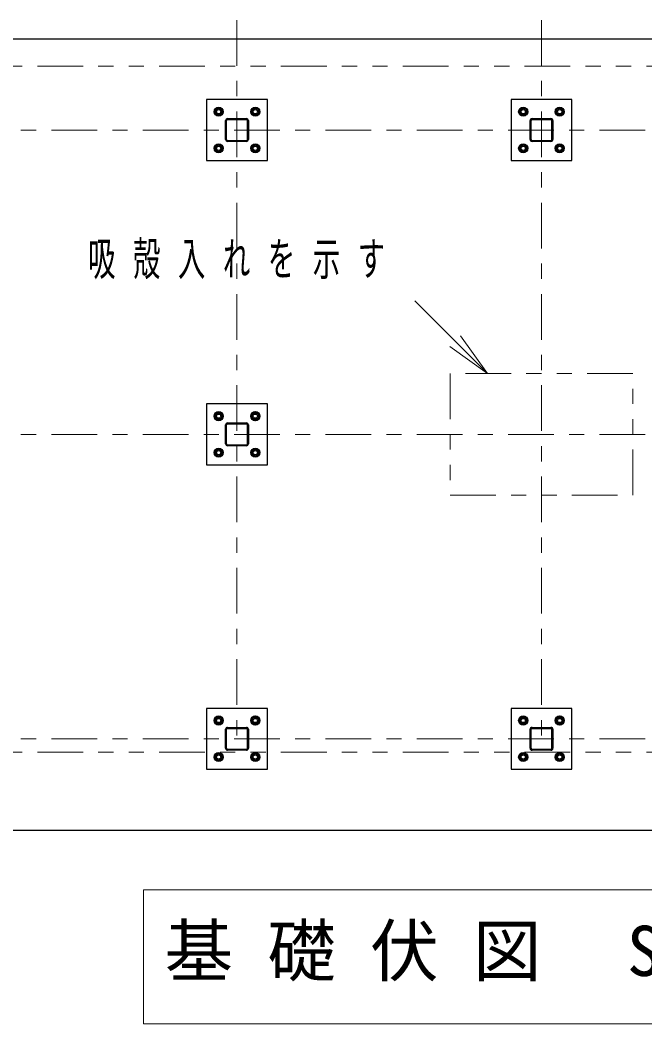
# Model space of a CAD drawing. Units: millimetres on the paper, scale 1:50. Extents: x -365 to 0, y 0 to 257.
# Drawn here: x -140.8 to -99.7, y 154.7 to 220.7 of the extents above; entities that cross this region are included whole.
import ezdxf

# ---------------------------------------------------------------- set-up
doc = ezdxf.new("R2010")
doc.units = ezdxf.units.MM
doc.linetypes.add('USER2', pattern=[6, 3, -1, 1, -1])
doc.linetypes.add('USER3', pattern=[8, 3, -1, 1, -1, 1, -1])
doc.layers.add('LY_1', color=7, linetype='Continuous', lineweight=25)
doc.styles.add('ＭＳ ゴシック', font='')
doc.styles.get('ＭＳ ゴシック').set_extended_font_data('MS Gothic')

# ---------------------------------------------------------------- blocks, each defined once
blk = doc.blocks.new('open_arrow')
at = {"color": 0, "linetype": 'Continuous', "lineweight": -2}
blk.add_lwpolyline([(7.5, 1.25), (0, 0), (7.5, -1.25)], dxfattribs=at)

msp = doc.modelspace()

# ---------------------------------------------------------------- linework, layer by layer
at = {"layer": 'LY_1', "color": 2, "linetype": 'USER2', "lineweight": 13}
for p, q in [((-126.505, 220.695), (-126.505, 173.471)), ((-106.505, 220.695), (-106.505, 173.471)), ((-150.692, 213.471), (-62.318, 213.471)), ((-150.692, 193.471), (-62.318, 193.471)), ((-150.692, 173.471), (-62.318, 173.471))]:
    msp.add_line(p, q, dxfattribs=at)
at = {"layer": 'LY_1', "color": 131}
for p, q in [((-152.505, 219.471), (-60.505, 219.471)), ((-127.844, 214.911), (-127.982, 214.671)), ((-127.982, 214.671), (-127.844, 214.431)), ((-127.566, 214.911), (-127.844, 214.911)), ((-127.844, 214.431), (-127.566, 214.431)), ((-127.428, 214.671), (-127.566, 214.911)), ((-127.566, 214.431), (-127.428, 214.671)), ((-125.305, 214.948), (-125.545, 214.809)), ((-125.545, 214.809), (-125.545, 214.532)), ((-125.545, 214.532), (-125.305, 214.394)), ((-125.065, 214.809), (-125.305, 214.948)), ((-125.305, 214.394), (-125.065, 214.532)), ((-125.065, 214.532), (-125.065, 214.809)), ((-107.844, 214.911), (-107.982, 214.671)), ((-107.982, 214.671), (-107.844, 214.431)), ((-107.566, 214.911), (-107.844, 214.911)), ((-107.844, 214.431), (-107.566, 214.431)), ((-107.428, 214.671), (-107.566, 214.911)), ((-107.566, 214.431), (-107.428, 214.671)), ((-105.305, 214.948), (-105.545, 214.809)), ((-105.545, 214.809), (-105.545, 214.532)), ((-105.545, 214.532), (-105.305, 214.394)), ((-105.065, 214.809), (-105.305, 214.948)), ((-105.305, 214.394), (-105.065, 214.532)), ((-105.065, 214.532), (-105.065, 214.809)), ((-127.705, 212.548), (-127.945, 212.409)), ((-127.945, 212.409), (-127.945, 212.132)), ((-127.465, 212.409), (-127.705, 212.548)), ((-127.465, 212.132), (-127.465, 212.409)), ((-125.444, 212.511), (-125.582, 212.271)), ((-125.166, 212.511), (-125.444, 212.511)), ((-125.028, 212.271), (-125.166, 212.511)), ((-107.705, 212.548), (-107.945, 212.409)), ((-107.945, 212.409), (-107.945, 212.132)), ((-107.465, 212.409), (-107.705, 212.548)), ((-107.465, 212.132), (-107.465, 212.409)), ((-105.444, 212.511), (-105.582, 212.271)), ((-105.166, 212.511), (-105.444, 212.511)), ((-105.028, 212.271), (-105.166, 212.511)), ((-127.945, 212.132), (-127.705, 211.994)), ((-127.705, 211.994), (-127.465, 212.132)), ((-125.582, 212.271), (-125.444, 212.031)), ((-125.444, 212.031), (-125.166, 212.031)), ((-125.166, 212.031), (-125.028, 212.271)), ((-107.945, 212.132), (-107.705, 211.994)), ((-107.705, 211.994), (-107.465, 212.132)), ((-105.582, 212.271), (-105.444, 212.031)), ((-105.444, 212.031), (-105.166, 212.031)), ((-105.166, 212.031), (-105.028, 212.271)), ((-127.844, 194.911), (-127.982, 194.671)), ((-127.982, 194.671), (-127.844, 194.431)), ((-127.566, 194.911), (-127.844, 194.911)), ((-127.428, 194.671), (-127.566, 194.911)), ((-127.566, 194.431), (-127.428, 194.671)), ((-125.305, 194.948), (-125.545, 194.809)), ((-125.545, 194.809), (-125.545, 194.532)), ((-125.065, 194.809), (-125.305, 194.948)), ((-125.065, 194.532), (-125.065, 194.809)), ((-127.844, 194.431), (-127.566, 194.431)), ((-125.545, 194.532), (-125.305, 194.394)), ((-125.305, 194.394), (-125.065, 194.532)), ((-127.705, 192.548), (-127.945, 192.409)), ((-127.945, 192.409), (-127.945, 192.132)), ((-127.945, 192.132), (-127.705, 191.994)), ((-127.465, 192.409), (-127.705, 192.548)), ((-127.705, 191.994), (-127.465, 192.132)), ((-127.465, 192.132), (-127.465, 192.409)), ((-125.444, 192.511), (-125.582, 192.271)), ((-125.582, 192.271), (-125.444, 192.031)), ((-125.166, 192.511), (-125.444, 192.511)), ((-125.444, 192.031), (-125.166, 192.031)), ((-125.028, 192.271), (-125.166, 192.511)), ((-125.166, 192.031), (-125.028, 192.271)), ((-127.844, 174.911), (-127.982, 174.671)), ((-127.566, 174.911), (-127.844, 174.911)), ((-127.428, 174.671), (-127.566, 174.911)), ((-125.305, 174.948), (-125.545, 174.809)), ((-125.545, 174.809), (-125.545, 174.532)), ((-125.065, 174.809), (-125.305, 174.948)), ((-125.065, 174.532), (-125.065, 174.809)), ((-107.844, 174.911), (-107.982, 174.671)), ((-107.566, 174.911), (-107.844, 174.911)), ((-107.428, 174.671), (-107.566, 174.911)), ((-105.305, 174.948), (-105.545, 174.809)), ((-105.545, 174.809), (-105.545, 174.532)), ((-105.065, 174.809), (-105.305, 174.948)), ((-105.065, 174.532), (-105.065, 174.809)), ((-127.982, 174.671), (-127.844, 174.431)), ((-127.844, 174.431), (-127.566, 174.431)), ((-127.566, 174.431), (-127.428, 174.671)), ((-125.545, 174.532), (-125.305, 174.394)), ((-125.305, 174.394), (-125.065, 174.532)), ((-107.982, 174.671), (-107.844, 174.431)), ((-107.844, 174.431), (-107.566, 174.431)), ((-107.566, 174.431), (-107.428, 174.671)), ((-105.545, 174.532), (-105.305, 174.394)), ((-105.305, 174.394), (-105.065, 174.532)), ((-127.705, 172.548), (-127.945, 172.409)), ((-127.945, 172.409), (-127.945, 172.132)), ((-127.465, 172.409), (-127.705, 172.548)), ((-127.465, 172.132), (-127.465, 172.409)), ((-125.444, 172.511), (-125.582, 172.271)), ((-125.582, 172.271), (-125.444, 172.031)), ((-125.166, 172.511), (-125.444, 172.511)), ((-125.028, 172.271), (-125.166, 172.511)), ((-125.166, 172.031), (-125.028, 172.271)), ((-107.705, 172.548), (-107.945, 172.409)), ((-107.945, 172.409), (-107.945, 172.132)), ((-107.465, 172.409), (-107.705, 172.548)), ((-107.465, 172.132), (-107.465, 172.409)), ((-105.444, 172.511), (-105.582, 172.271)), ((-105.582, 172.271), (-105.444, 172.031)), ((-105.166, 172.511), (-105.444, 172.511)), ((-105.028, 172.271), (-105.166, 172.511)), ((-105.166, 172.031), (-105.028, 172.271)), ((-127.945, 172.132), (-127.705, 171.994)), ((-127.705, 171.994), (-127.465, 172.132)), ((-125.444, 172.031), (-125.166, 172.031)), ((-107.945, 172.132), (-107.705, 171.994)), ((-107.705, 171.994), (-107.465, 172.132)), ((-105.444, 172.031), (-105.166, 172.031)), ((-152.505, 167.471), (-60.505, 167.471))]:
    msp.add_line(p, q, dxfattribs=at)
at = {"layer": 'LY_1', "color": 4, "linetype": 'USER3', "lineweight": 13}
for p, q in [((-147.615, 217.671), (-65.395, 217.671)), ((-147.615, 172.596), (-65.395, 172.596))]:
    msp.add_line(p, q, dxfattribs=at)
at = {"layer": 'LY_1', "color": 4}
for p, q in [((-124.505, 215.471), (-128.505, 215.471)), ((-128.505, 215.471), (-128.505, 211.471)), ((-124.505, 211.471), (-124.505, 215.471)), ((-104.505, 215.471), (-108.505, 215.471)), ((-108.505, 215.471), (-108.505, 211.471)), ((-104.505, 211.471), (-104.505, 215.471)), ((-128.505, 211.471), (-124.505, 211.471)), ((-108.505, 211.471), (-104.505, 211.471)), ((-124.505, 195.471), (-128.505, 195.471)), ((-128.505, 195.471), (-128.505, 191.471)), ((-124.505, 191.471), (-124.505, 195.471)), ((-128.505, 191.471), (-124.505, 191.471)), ((-124.505, 175.471), (-128.505, 175.471)), ((-128.505, 175.471), (-128.505, 171.471)), ((-124.505, 171.471), (-124.505, 175.471)), ((-104.505, 175.471), (-108.505, 175.471)), ((-108.505, 175.471), (-108.505, 171.471)), ((-104.505, 171.471), (-104.505, 175.471)), ((-128.505, 171.471), (-124.505, 171.471)), ((-108.505, 171.471), (-104.505, 171.471))]:
    msp.add_line(p, q, dxfattribs=at)
at = {"layer": 'LY_1', "color": 3}
for p, q in [((-127.255, 212.849), (-127.255, 214.093)), ((-127.191, 212.849), (-127.191, 214.093)), ((-127.127, 214.221), (-125.883, 214.221)), ((-127.127, 214.157), (-125.883, 214.157)), ((-125.819, 212.849), (-125.819, 214.093)), ((-125.755, 214.093), (-125.755, 212.849)), ((-107.255, 212.849), (-107.255, 214.093)), ((-107.191, 212.849), (-107.191, 214.093)), ((-107.127, 214.221), (-105.883, 214.221)), ((-107.127, 214.157), (-105.883, 214.157)), ((-105.819, 212.849), (-105.819, 214.093)), ((-105.755, 214.093), (-105.755, 212.849)), ((-127.127, 212.785), (-125.883, 212.785)), ((-125.883, 212.721), (-127.127, 212.721)), ((-107.127, 212.785), (-105.883, 212.785)), ((-105.883, 212.721), (-107.127, 212.721)), ((-127.255, 192.849), (-127.255, 194.093)), ((-127.191, 192.849), (-127.191, 194.093)), ((-127.127, 194.221), (-125.883, 194.221)), ((-127.127, 194.157), (-125.883, 194.157)), ((-125.819, 192.849), (-125.819, 194.093)), ((-125.755, 194.093), (-125.755, 192.849)), ((-127.127, 192.785), (-125.883, 192.785)), ((-125.883, 192.721), (-127.127, 192.721)), ((-127.127, 174.221), (-125.883, 174.221)), ((-127.127, 174.157), (-125.883, 174.157)), ((-107.127, 174.221), (-105.883, 174.221)), ((-107.127, 174.157), (-105.883, 174.157)), ((-127.255, 172.849), (-127.255, 174.093)), ((-127.191, 172.849), (-127.191, 174.093)), ((-125.819, 172.849), (-125.819, 174.093)), ((-125.755, 174.093), (-125.755, 172.849)), ((-107.255, 172.849), (-107.255, 174.093)), ((-107.191, 172.849), (-107.191, 174.093)), ((-105.819, 172.849), (-105.819, 174.093)), ((-105.755, 174.093), (-105.755, 172.849)), ((-127.127, 172.785), (-125.883, 172.785)), ((-125.883, 172.721), (-127.127, 172.721)), ((-107.127, 172.785), (-105.883, 172.785)), ((-105.883, 172.721), (-107.127, 172.721))]:
    msp.add_line(p, q, dxfattribs=at)
at = {"layer": 'LY_1', "lineweight": 13}
for p, q in [((-110.049, 197.471), (-114.817, 202.239)), ((-132.655, 163.535), (-132.655, 154.735)), ((-80.355, 163.535), (-132.655, 163.535)), ((-132.655, 154.735), (-80.355, 154.735))]:
    msp.add_line(p, q, dxfattribs=at)
at = {"layer": 'LY_1', "linetype": 'USER3', "lineweight": 13}
for p, q in [((-112.505, 197.471), (-112.505, 189.471)), ((-100.505, 197.471), (-112.505, 197.471)), ((-100.505, 189.471), (-100.505, 197.471)), ((-112.505, 189.471), (-100.505, 189.471))]:
    msp.add_line(p, q, dxfattribs=at)
at = {"layer": 'LY_1', "color": 131}
for centre, radius in [((-127.705, 214.671), 0.3), ((-127.705, 214.671), 0.23), ((-127.705, 214.671), 0.16), ((-127.705, 214.671), 0.138), ((-125.305, 214.671), 0.3), ((-125.305, 214.671), 0.23), ((-125.305, 214.671), 0.16), ((-125.305, 214.671), 0.138), ((-107.705, 214.671), 0.3), ((-107.705, 214.671), 0.23), ((-107.705, 214.671), 0.16), ((-107.705, 214.671), 0.138), ((-105.305, 214.671), 0.3), ((-105.305, 214.671), 0.23), ((-105.305, 214.671), 0.16), ((-105.305, 214.671), 0.138), ((-127.705, 212.271), 0.3), ((-127.705, 212.271), 0.23), ((-127.705, 212.271), 0.16), ((-127.705, 212.271), 0.138), ((-125.305, 212.271), 0.3), ((-125.305, 212.271), 0.23), ((-125.305, 212.271), 0.16), ((-125.305, 212.271), 0.138), ((-107.705, 212.271), 0.3), ((-107.705, 212.271), 0.23), ((-107.705, 212.271), 0.16), ((-107.705, 212.271), 0.138), ((-105.305, 212.271), 0.3), ((-105.305, 212.271), 0.23), ((-105.305, 212.271), 0.16), ((-105.305, 212.271), 0.138), ((-127.705, 194.671), 0.3), ((-127.705, 194.671), 0.23), ((-127.705, 194.671), 0.16), ((-127.705, 194.671), 0.138), ((-125.305, 194.671), 0.3), ((-125.305, 194.671), 0.23), ((-125.305, 194.671), 0.16), ((-125.305, 194.671), 0.138), ((-127.705, 192.271), 0.3), ((-127.705, 192.271), 0.23), ((-127.705, 192.271), 0.16), ((-127.705, 192.271), 0.138), ((-125.305, 192.271), 0.3), ((-125.305, 192.271), 0.23), ((-125.305, 192.271), 0.16), ((-125.305, 192.271), 0.138), ((-127.705, 174.671), 0.3), ((-127.705, 174.671), 0.23), ((-127.705, 174.671), 0.16), ((-127.705, 174.671), 0.138), ((-125.305, 174.671), 0.3), ((-125.305, 174.671), 0.23), ((-125.305, 174.671), 0.16), ((-125.305, 174.671), 0.138), ((-107.705, 174.671), 0.3), ((-107.705, 174.671), 0.23), ((-107.705, 174.671), 0.16), ((-107.705, 174.671), 0.138), ((-105.305, 174.671), 0.3), ((-105.305, 174.671), 0.23), ((-105.305, 174.671), 0.16), ((-105.305, 174.671), 0.138), ((-127.705, 172.271), 0.3), ((-127.705, 172.271), 0.23), ((-127.705, 172.271), 0.16), ((-127.705, 172.271), 0.138), ((-125.305, 172.271), 0.3), ((-125.305, 172.271), 0.23), ((-125.305, 172.271), 0.16), ((-125.305, 172.271), 0.138), ((-107.705, 172.271), 0.3), ((-107.705, 172.271), 0.23), ((-107.705, 172.271), 0.16), ((-107.705, 172.271), 0.138), ((-105.305, 172.271), 0.3), ((-105.305, 172.271), 0.23), ((-105.305, 172.271), 0.16), ((-105.305, 172.271), 0.138)]:
    msp.add_circle(centre, radius, dxfattribs=at)
at = {"layer": 'LY_1', "color": 3}
for centre, radius, start, end in [((-127.127, 214.093), 0.128, 90, 180), ((-127.127, 214.093), 0.064, 90, 180), ((-125.883, 214.093), 0.128, 0, 90), ((-125.883, 214.093), 0.064, 0, 90), ((-107.127, 214.093), 0.128, 90, 180), ((-107.127, 214.093), 0.064, 90, 180), ((-105.883, 214.093), 0.128, 0, 90), ((-105.883, 214.093), 0.064, 0, 90), ((-127.127, 212.849), 0.128, 180, 270), ((-127.127, 212.849), 0.064, 180, 270), ((-125.883, 212.849), 0.128, 270, 0), ((-125.883, 212.849), 0.064, 270, 0), ((-107.127, 212.849), 0.128, 180, 270), ((-107.127, 212.849), 0.064, 180, 270), ((-105.883, 212.849), 0.128, 270, 0), ((-105.883, 212.849), 0.064, 270, 0), ((-127.127, 194.093), 0.128, 90, 180), ((-127.127, 194.093), 0.064, 90, 180), ((-125.883, 194.093), 0.128, 0, 90), ((-125.883, 194.093), 0.064, 0, 90), ((-127.127, 192.849), 0.128, 180, 270), ((-127.127, 192.849), 0.064, 180, 270), ((-125.883, 192.849), 0.128, 270, 0), ((-125.883, 192.849), 0.064, 270, 0), ((-127.127, 174.093), 0.128, 90, 180), ((-127.127, 174.093), 0.064, 90, 180), ((-125.883, 174.093), 0.128, 0, 90), ((-125.883, 174.093), 0.064, 0, 90), ((-107.127, 174.093), 0.128, 90, 180), ((-107.127, 174.093), 0.064, 90, 180), ((-105.883, 174.093), 0.128, 0, 90), ((-105.883, 174.093), 0.064, 0, 90), ((-127.127, 172.849), 0.128, 180, 270), ((-127.127, 172.849), 0.064, 180, 270), ((-125.883, 172.849), 0.128, 270, 0), ((-125.883, 172.849), 0.064, 270, 0), ((-107.127, 172.849), 0.128, 180, 270), ((-107.127, 172.849), 0.064, 180, 270), ((-105.883, 172.849), 0.128, 270, 0), ((-105.883, 172.849), 0.064, 270, 0)]:
    msp.add_arc(centre, radius, start, end, dxfattribs=at)

# ---------------------------------------------------------------- block references
at = {"layer": 'LY_1', "lineweight": 13, "xscale": 0.4, "yscale": 0.4, "rotation": 135}
msp.add_blockref('open_arrow', (-110.049, 197.471), dxfattribs=at)

# ---------------------------------------------------------------- texts
at = {"layer": 'LY_1', "attachment_point": 4, "style": 'ＭＳ ゴシック'}
for s, insert, char_height in [('\\T1.64;\\W0.6;吸殻入れを示す', (-136.286, 204.889), 2.199), ('\\T1.5;基礎伏図\\~S=1/50', (-131.255, 159.135), 3.299)]:
    msp.add_mtext(s, dxfattribs=dict(at, insert=insert, char_height=char_height))

doc.saveas('drawing.dxf')
